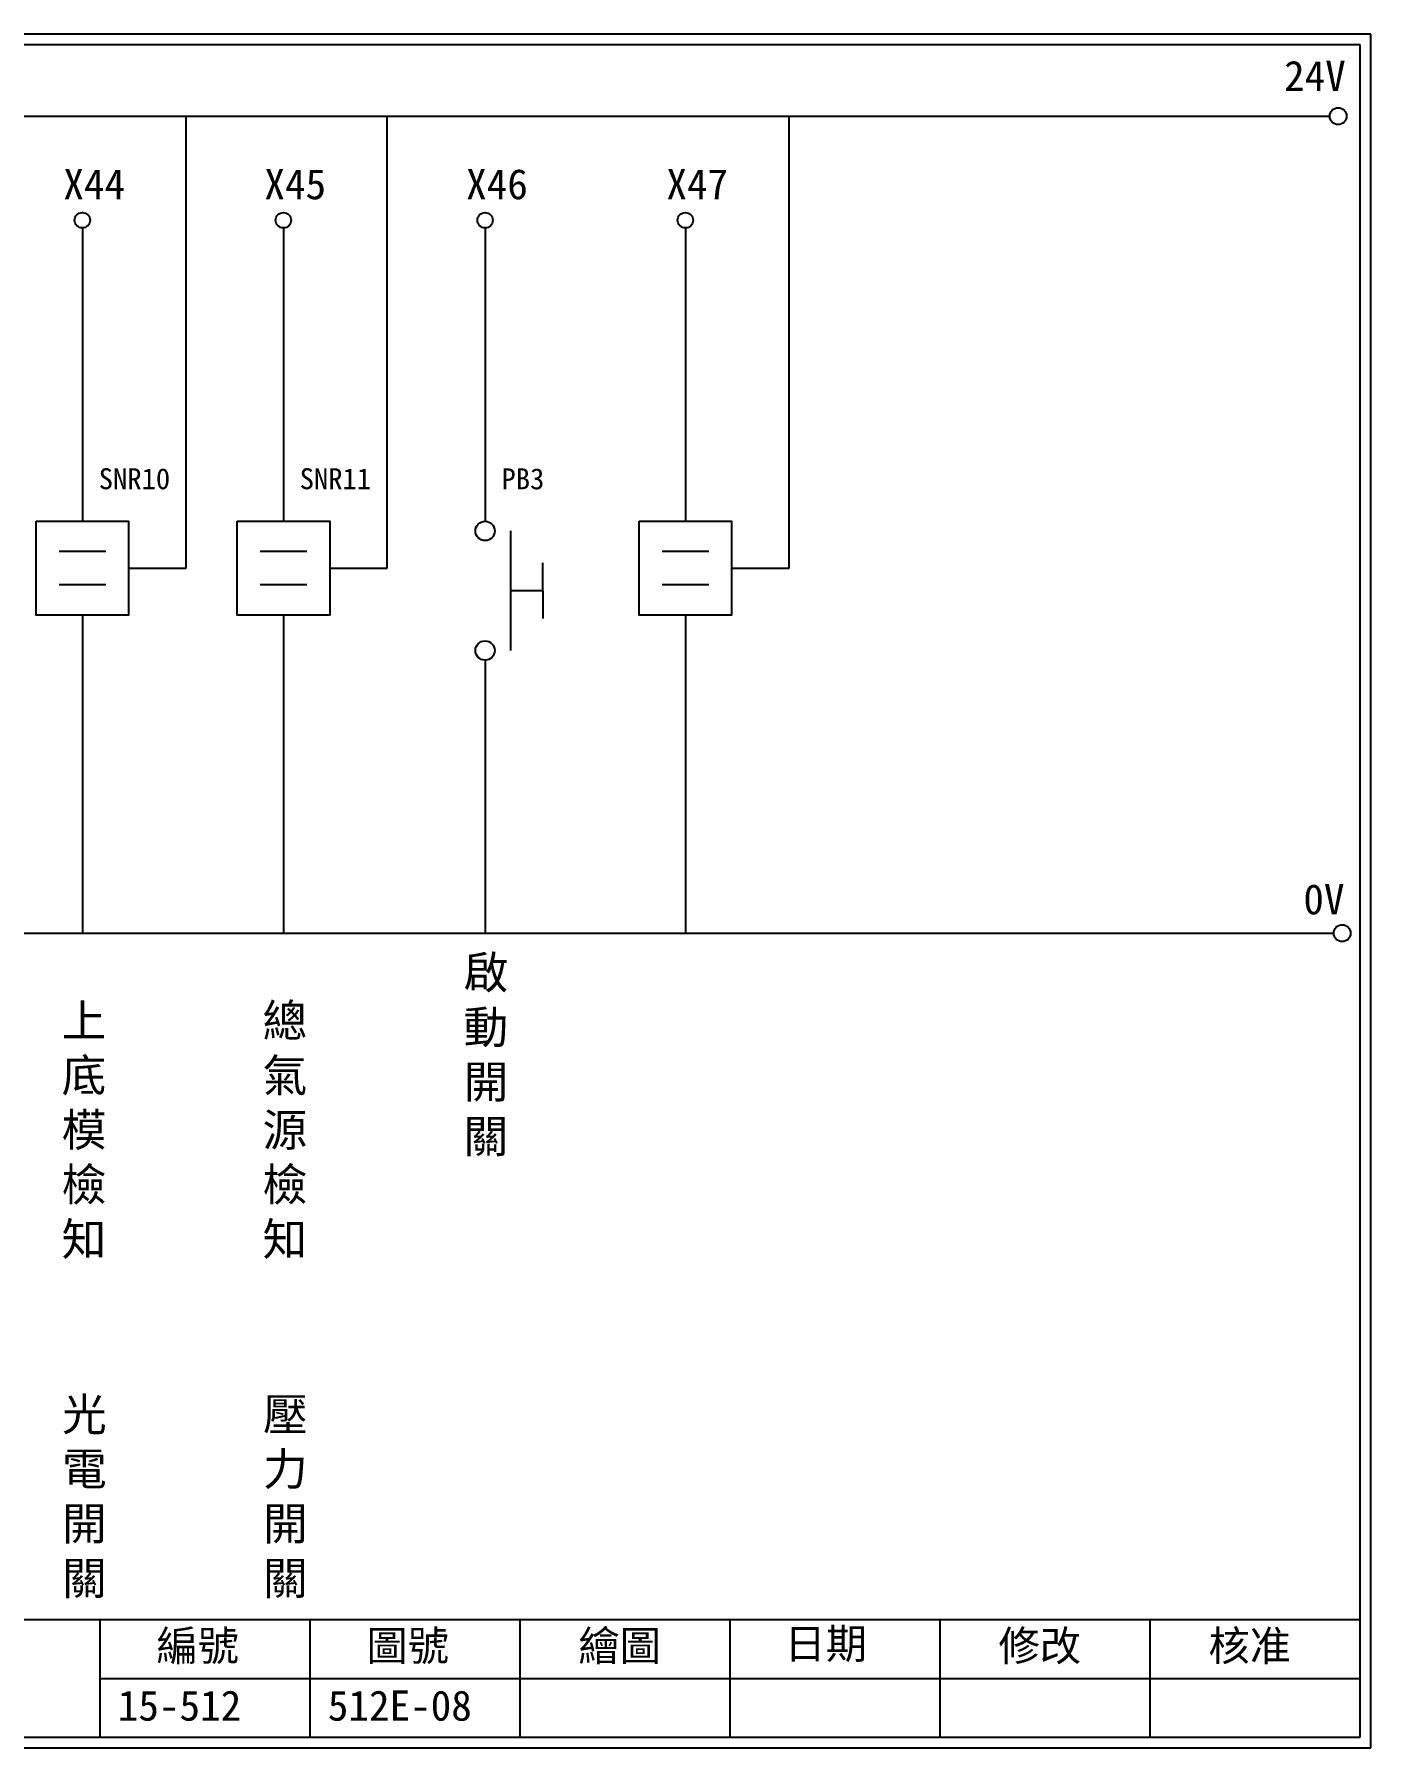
# Model space of a CAD drawing. Extents: x 325 to 612, y 3 to 207.
# Drawn here: x 453.2 to 612.3, y 3 to 207 of the extents above; entities that cross this region are included whole.
import ezdxf

# ---------------------------------------------------------------- set-up
doc = ezdxf.new("R2010")
doc.units = 0
doc.layers.get('0').update_dxf_attribs({"linetype": 'CONTINUOUS'})
doc.layers.add('圖框層', color=7, linetype='CONTINUOUS')
doc.layers.add('標尺寸層', color=3, linetype='CONTINUOUS')
doc.styles.add('CNS', font='romanc.shx', dxfattribs={"bigfont": 'chineset.shx'})
doc.styles.add('STSL', font='kaiu.ttf')

msp = doc.modelspace()

# ---------------------------------------------------------------- linework, layer by layer
for q in [(513.77, 144.03), (513.77, 137.41)]:
    msp.add_line((513.77, 140.72), q)
for points in [[(453.45, 148.99), (464.47, 148.99), (464.47, 137.83), (453.45, 137.83)], [(477.37, 148.99), (488.4, 148.99), (488.4, 137.83), (477.37, 137.83)], [(525.23, 148.99), (536.25, 148.99), (536.25, 137.83), (525.23, 137.83)]]:
    msp.add_lwpolyline(points, close=True)
for centre in [(608.44, 197.22), (608.92, 99.96)]:
    msp.add_circle(centre, 1)
at = {"layer": '圖框層', "color": 7}
for p, q in [((612.32, 206.97), (325.32, 206.97)), ((612.32, 3), (612.32, 206.97)), ((611.07, 205.72), (326.57, 205.72)), ((611.07, 4.25), (611.07, 205.72)), ((326.57, 18.25), (611.07, 18.25)), ((461.07, 4.25), (461.07, 18.25)), ((486.07, 4.25), (486.07, 18.25)), ((511.07, 4.25), (511.07, 18.25)), ((536.07, 4.25), (536.07, 18.25)), ((561.07, 4.25), (561.07, 18.25)), ((586.07, 4.25), (586.07, 18.25)), ((461.07, 11.25), (611.07, 11.25)), ((326.57, 4.25), (611.07, 4.25)), ((325.32, 3), (612.32, 3))]:
    msp.add_line(p, q, dxfattribs=at)
at = {"layer": '標尺寸層', "color": 7}
for p, q in [((329.84, 197.22), (607.44, 197.22)), ((471.3, 143.41), (471.3, 197.22)), ((495.23, 143.41), (495.23, 197.22)), ((543.08, 143.41), (543.08, 197.22)), ((458.96, 183.91), (458.96, 148.99)), ((482.89, 183.91), (482.89, 148.99)), ((506.9, 183.91), (506.9, 148.99)), ((530.74, 183.91), (530.74, 148.99)), ((509.91, 147.84), (509.91, 133.61)), ((456.2, 145.44), (461.77, 145.44)), ((480.13, 145.44), (485.69, 145.44)), ((527.98, 145.44), (533.55, 145.44)), ((464.47, 143.41), (471.3, 143.41)), ((488.4, 143.41), (495.23, 143.41)), ((536.25, 143.41), (543.08, 143.41)), ((456.2, 141.47), (461.77, 141.47)), ((480.13, 141.47), (485.69, 141.47)), ((527.98, 141.47), (533.55, 141.47)), ((513.77, 140.72), (509.91, 140.72)), ((458.96, 137.83), (458.96, 99.96)), ((482.89, 137.83), (482.89, 99.96)), ((530.74, 137.83), (530.74, 99.96)), ((506.9, 132.46), (506.9, 99.95)), ((330.05, 99.96), (607.92, 99.96))]:
    msp.add_line(p, q, dxfattribs=at)
for centre, radius in [((458.96, 184.83), 0.92), ((482.89, 184.83), 0.92), ((506.9, 184.83), 0.92), ((530.74, 184.83), 0.92), ((506.9, 147.84), 1.15), ((506.9, 133.61), 1.15)]:
    msp.add_circle(centre, radius, dxfattribs=at)

# ---------------------------------------------------------------- texts
at = {"layer": '圖框層', "color": 4, "style": 'STSL'}
for s, height, p in [('24V', 3.6, (602, 200.22)), ('X44', 3.6, (456.7, 187.33)), ('X45', 3.6, (480.63, 187.33)), ('X46', 3.6, (504.64, 187.33)), ('X47', 3.6, (528.48, 187.33)), ('SNR10', 2.5, (460.91, 152.81)), ('SNR11', 2.5, (484.83, 152.81)), ('PB3', 2.5, (508.85, 152.8)), ('0V', 3.6, (604.3, 102.2)), ('編號', 3.6, (467.78, 13.34)), ('圖號', 3.6, (492.78, 13.34)), ('繪圖', 3.6, (518.01, 13.34)), ('日期', 3.6, (542.54, 13.59)), ('修改', 3.6, (568.01, 13.34)), ('核准', 3.6, (593.01, 13.34)), ('15-512', 3.6, (463.18, 6.22)), ('512E-08', 3.6, (488.18, 6.22))]:
    msp.add_text(s, height=height, dxfattribs=at).set_placement(p)
at = {"layer": '標尺寸層', "color": 7, "char_height": 3.9, "width": 4.9608, "style": 'CNS'}
for s, insert, attachment_point in [('{\\fDFKai-SB|b0|i0|c136|p65;啟動開關}', (504.34, 97.23), 1), ('{\\fDFKai-SB|b0|i0|c136|p65;上底模檢知}', (459.15, 76.34), 5), ('{\\fDFKai-SB|b0|i0|c136|p65;總氣源檢知}', (483.07, 76.34), 5), ('{\\fDFKai-SB|b0|i0|c136|p65;光電開關}', (459.21, 32.72), 5), ('{\\fDFKai-SB|b0|i0|c136|p65;壓力開關}', (483.13, 32.72), 5)]:
    msp.add_mtext(s, dxfattribs=dict(at, insert=insert, attachment_point=attachment_point))

doc.saveas('drawing.dxf')
